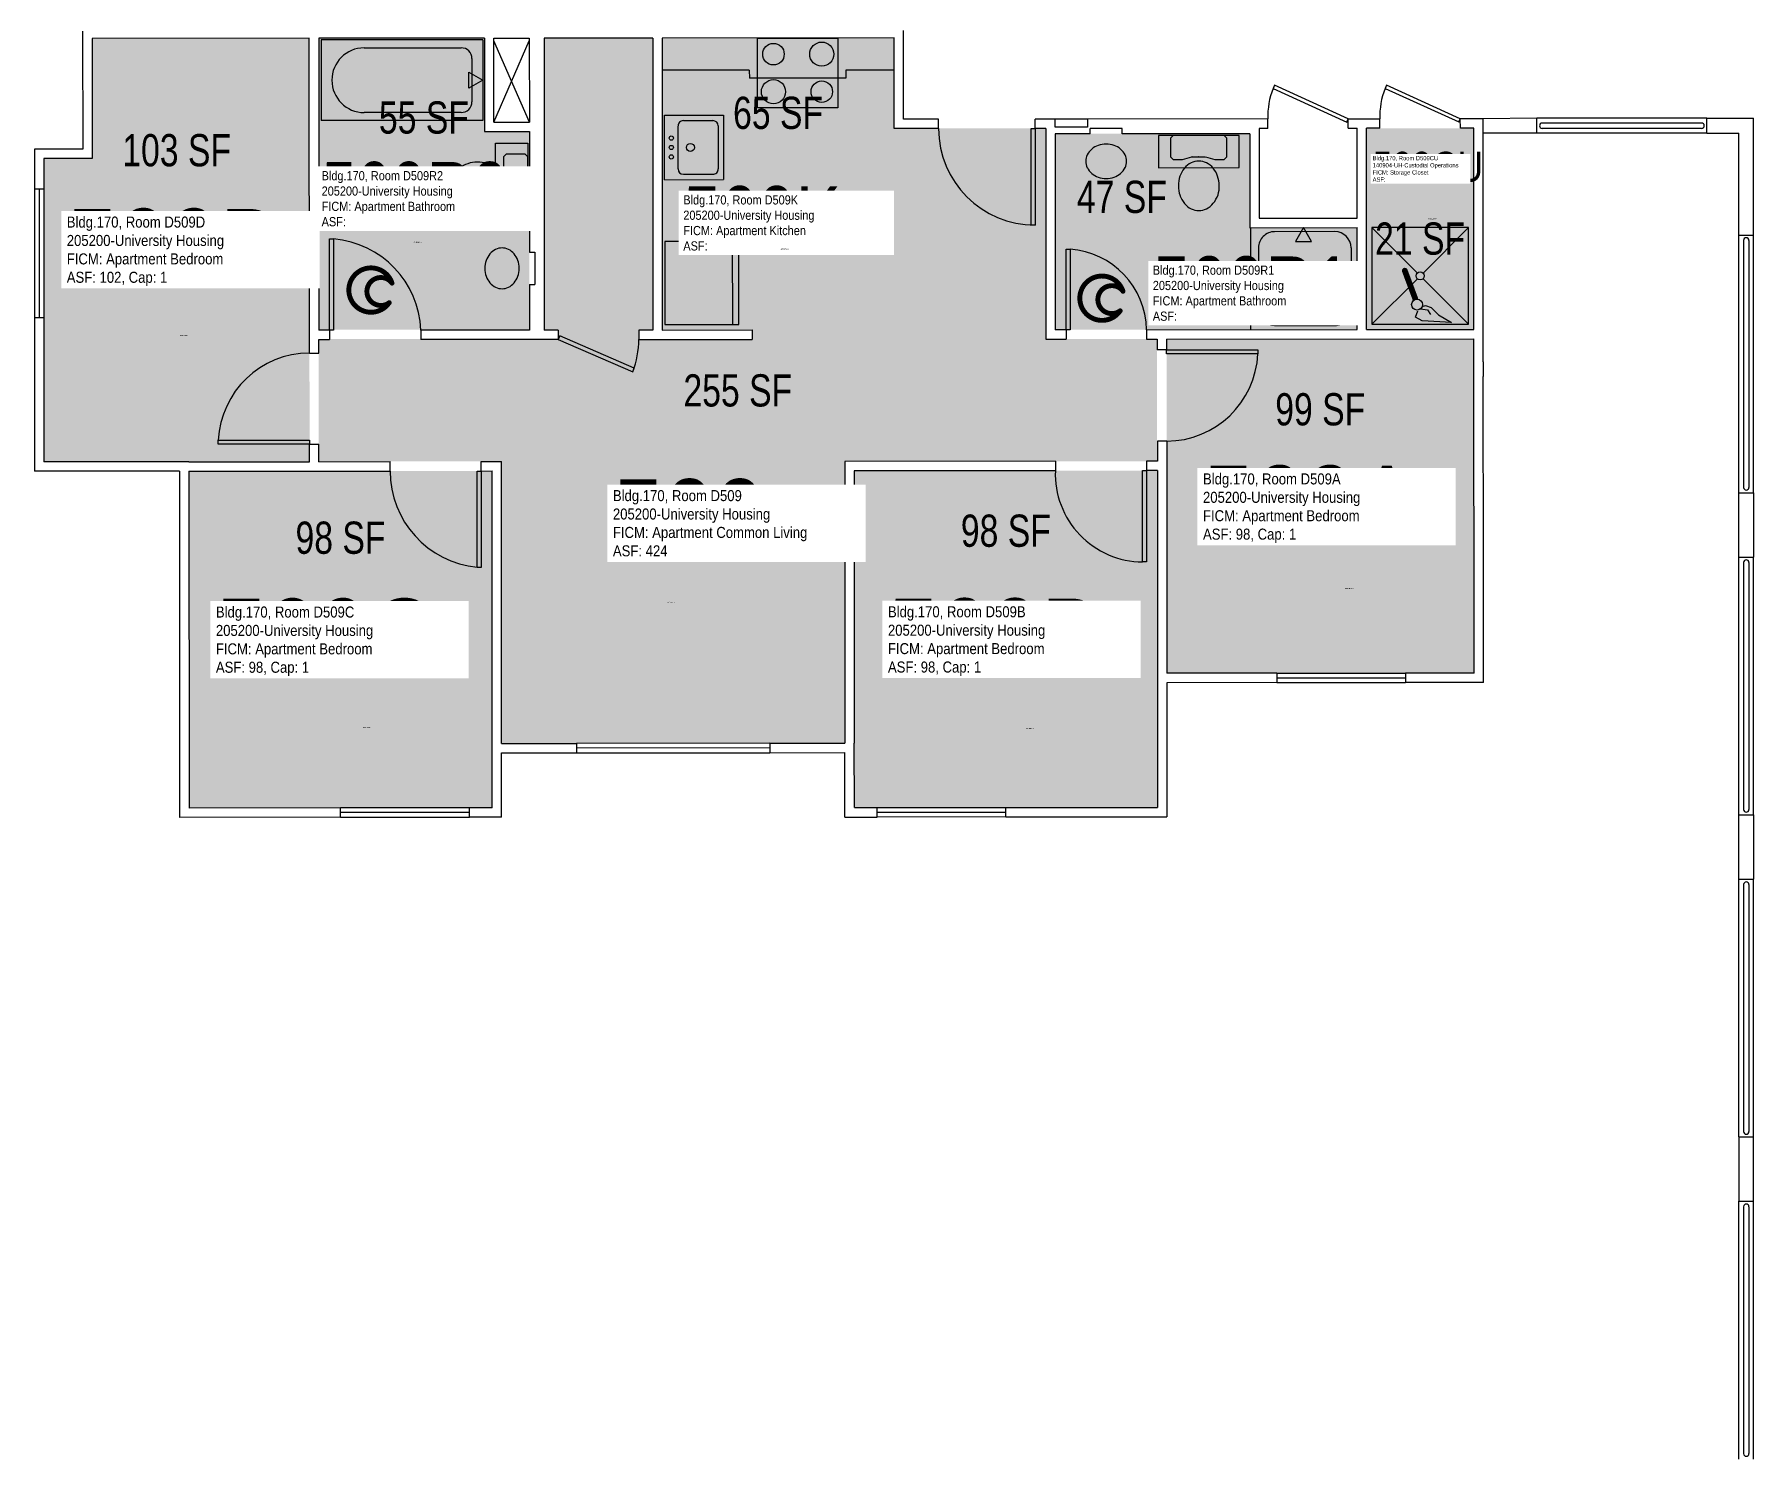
# Model space of a CAD drawing. Header units: inches. Extents: x -54 to 1917, y -52 to 2058.
# Drawn here: x 723 to 1364, y 1181 to 1711 of the extents above; entities that cross this region are included whole.
import ezdxf
from ezdxf.enums import TextEntityAlignment as Align

# ---------------------------------------------------------------- set-up
doc = ezdxf.new("R2010")
doc.units = ezdxf.units.IN
doc.header["$LTSCALE"] = 10
doc.header["$MEASUREMENT"] = 0
doc.layers.get('0').update_dxf_attribs({"linetype": 'CONTINUOUS'})
for name, color, linetype in [('A-DOOR', 2, 'CONTINUOUS'), ('A-FLOR', 3, 'CONTINUOUS'), ('A-GLAZ', 1, 'CONTINUOUS'), ('A-IDEN-ICON', 4, 'CONTINUOUS'), ('A-IDEN-RNUM', 7, 'CONTINUOUS'), ('A-IDEN-SNUM', 4, 'CONTINUOUS'), ('A-IDEN-VNUM', 4, 'CONTINUOUS'), ('A-WALL', 5, 'CONTINUOUS'), ('AREA-TEXT', 3, 'CONTINUOUS'), ('P-SANR-FIXT', 2, 'CONTINUOUS'), ('Rooms-Category-Color', 7, 'CONTINUOUS'), ('Rooms-College-Color', 7, 'CONTINUOUS'), ('Rooms-Department-Color', 7, 'CONTINUOUS'), ('Rooms-Division-Color', 7, 'CONTINUOUS'), ('Rooms-Information', 7, 'CONTINUOUS')]:
    doc.layers.add(name, color=color, linetype=linetype)
doc.styles.add('CP_AREA', font='arial.ttf', dxfattribs={"height": 15})
doc.styles.add('CP_ROOMSNUMBER', font='arial.ttf', dxfattribs={"height": 1})
doc.styles.add('CP_ROOMVNUMBER', font='arial.ttf', dxfattribs={"width": 0.85, "height": 0.075})

# ---------------------------------------------------------------- blocks, each defined once
blk = doc.blocks.new('CPCUST')
at = {"color": 0, "linetype": 'ByBlock'}
for p, q in [((0.0262, -0.0408), (0.0446, -0.0406)), ((0.0297, -0.0341), (0.0376, -0.0302)), ((0.0376, -0.0302), (0.0533, -0.0324)), ((0.0446, -0.0406), (0.0543, -0.0505)), ((0.0533, -0.0324), (0.0745, -0.0479)), ((0.0171, -0.0639), (0.02, -0.0466)), ((0.0358, -0.0705), (0.0171, -0.0639)), ((0.1117, -0.0625), (0.0358, -0.0705)), ((0.0745, -0.0479), (0.1117, -0.0625))]:
    blk.add_line(p, q, dxfattribs=at)
at = {"color": 0, "linetype": 'ByBlock', "const_width": 0.0075}
blk.add_lwpolyline([(-0.0332, 0.0481, 1), (-0.0268, 0.0519, 1)], format="xyb", close=True, dxfattribs=at)
at = {"color": 0, "linetype": 'ByBlock', "const_width": 0.015}
blk.add_lwpolyline([(-0.03, 0.05), (0.01, -0.0193)], dxfattribs=at)
at = {"color": 0, "linetype": 'ByBlock'}
blk.add_circle((0.0158, -0.0313), 0.0141, dxfattribs=at)
blk = doc.blocks.new('CPBATH')
at = {"color": 0, "linetype": 'ByBlock', "const_width": 0.0127}
for points in [[(0.0571, 0.0168, 0.861492), (-0.0551, 0, 1)], [(-0.0551, 0, 0.726902), (0.0487, -0.0337, 1)], [(0.0571, 0.0168, 0.729002), (-0.0084, -0.0042, 1)], [(-0.0084, -0.0042, 0.609468), (0.0487, -0.0337, 1)]]:
    blk.add_lwpolyline(points, format="xyb", dxfattribs=at)
at = {"color": 0, "linetype": 'ByBlock', "const_width": 0.00637}
for points in [[(0.0544, 0.0152, 1), (0.0599, 0.0184, 1)], [(0.0459, -0.0353, 1), (0.0515, -0.0321, 1)]]:
    blk.add_lwpolyline(points, format="xyb", close=True, dxfattribs=at)

msp = doc.modelspace()

# ---------------------------------------------------------------- hatches: boundary and pattern name
at = {"layer": 'Rooms-Category-Color', "true_color": 0x728ef3}
for points in [[(825.82, 1552.07), (726.82, 1552.02), (726.76, 1665.3), (744.76, 1665.3), (744.76, 1709.78), (825.74, 1709.82)], [(867.2, 1601.27), (829.2, 1601.27), (829.2, 1710.02), (890.95, 1710.02), (890.95, 1675.27), (907.7, 1675.27), (907.7, 1601.27)], [(1137.7, 1597.77), (1141.7, 1597.77), (1141.7, 1593.77), (1141.7, 1552.27), (1025.2, 1552.27), (1025.2, 1447.27), (897.2, 1447.27), (897.2, 1552.27), (829.2, 1552.27), (829.2, 1597.77), (833.2, 1597.77), (867.2, 1597.77), (918.45, 1597.77), (918.45, 1601.27), (913.2, 1601.27), (913.2, 1710.02), (953.7, 1710.02), (953.7, 1601.27), (948.45, 1601.27), (948.45, 1597.77), (990.69, 1597.77), (990.69, 1601.27), (1043.7, 1601.27), (1043.7, 1676.22), (1100.2, 1676.27), (1100.2, 1597.77)], [(1043.7, 1601.27), (957.2, 1601.27), (957.2, 1710.02), (1043.7, 1710.02)], [(1107.7, 1601.27), (1103.7, 1601.27), (1103.7, 1674.27), (1176.2, 1674.27), (1176.2, 1639.27), (1216.2, 1639.27), (1216.2, 1601.27), (1137.7, 1601.27)], [(1259.76, 1601.31), (1219.76, 1601.31), (1219.76, 1676.31), (1259.76, 1676.31)], [(1145.27, 1597.74), (1259.8, 1597.81), (1259.76, 1473.31), (1145.37, 1473.24)], [(780.9, 1423.05), (893.9, 1423.11), (893.83, 1548.61), (780.83, 1548.55)], [(1028.9, 1423.18), (1141.9, 1423.24), (1141.83, 1548.74), (1028.83, 1548.68)]]:
    msp.add_hatch(color=171, dxfattribs=at).paths.add_polyline_path(points)
at = {"layer": 'Rooms-College-Color', "true_color": 0xadadad}
for points in [[(825.82, 1552.07), (726.82, 1552.02), (726.76, 1665.3), (744.76, 1665.3), (744.76, 1709.78), (825.74, 1709.82)], [(867.2, 1601.27), (829.2, 1601.27), (829.2, 1710.02), (890.95, 1710.02), (890.95, 1675.27), (907.7, 1675.27), (907.7, 1601.27)], [(1137.7, 1597.77), (1141.7, 1597.77), (1141.7, 1593.77), (1141.7, 1552.27), (1025.2, 1552.27), (1025.2, 1447.27), (897.2, 1447.27), (897.2, 1552.27), (829.2, 1552.27), (829.2, 1597.77), (833.2, 1597.77), (867.2, 1597.77), (918.45, 1597.77), (918.45, 1601.27), (913.2, 1601.27), (913.2, 1710.02), (953.7, 1710.02), (953.7, 1601.27), (948.45, 1601.27), (948.45, 1597.77), (990.69, 1597.77), (990.69, 1601.27), (1043.7, 1601.27), (1043.7, 1676.22), (1100.2, 1676.27), (1100.2, 1597.77)], [(1043.7, 1601.27), (957.2, 1601.27), (957.2, 1710.02), (1043.7, 1710.02)], [(1107.7, 1601.27), (1103.7, 1601.27), (1103.7, 1674.27), (1176.2, 1674.27), (1176.2, 1639.27), (1216.2, 1639.27), (1216.2, 1601.27), (1137.7, 1601.27)], [(1259.76, 1601.31), (1219.76, 1601.31), (1219.76, 1676.31), (1259.76, 1676.31)], [(1145.27, 1597.74), (1259.8, 1597.81), (1259.76, 1473.31), (1145.37, 1473.24)], [(780.9, 1423.05), (893.9, 1423.11), (893.83, 1548.61), (780.83, 1548.55)], [(1028.9, 1423.18), (1141.9, 1423.24), (1141.83, 1548.74), (1028.83, 1548.68)]]:
    msp.add_hatch(color=253, dxfattribs=at).paths.add_polyline_path(points)
at = {"layer": 'Rooms-Department-Color', "true_color": 0x604aed}
for points in [[(825.82, 1552.07), (726.82, 1552.02), (726.76, 1665.3), (744.76, 1665.3), (744.76, 1709.78), (825.74, 1709.82)], [(867.2, 1601.27), (829.2, 1601.27), (829.2, 1710.02), (890.95, 1710.02), (890.95, 1675.27), (907.7, 1675.27), (907.7, 1601.27)], [(1137.7, 1597.77), (1141.7, 1597.77), (1141.7, 1593.77), (1141.7, 1552.27), (1025.2, 1552.27), (1025.2, 1447.27), (897.2, 1447.27), (897.2, 1552.27), (829.2, 1552.27), (829.2, 1597.77), (833.2, 1597.77), (867.2, 1597.77), (918.45, 1597.77), (918.45, 1601.27), (913.2, 1601.27), (913.2, 1710.02), (953.7, 1710.02), (953.7, 1601.27), (948.45, 1601.27), (948.45, 1597.77), (990.69, 1597.77), (990.69, 1601.27), (1043.7, 1601.27), (1043.7, 1676.22), (1100.2, 1676.27), (1100.2, 1597.77)], [(1043.7, 1601.27), (957.2, 1601.27), (957.2, 1710.02), (1043.7, 1710.02)], [(1107.7, 1601.27), (1103.7, 1601.27), (1103.7, 1674.27), (1176.2, 1674.27), (1176.2, 1639.27), (1216.2, 1639.27), (1216.2, 1601.27), (1137.7, 1601.27)], [(1259.76, 1601.31), (1219.76, 1601.31), (1219.76, 1676.31), (1259.76, 1676.31)], [(1145.27, 1597.74), (1259.8, 1597.81), (1259.76, 1473.31), (1145.37, 1473.24)], [(780.9, 1423.05), (893.9, 1423.11), (893.83, 1548.61), (780.83, 1548.55)], [(1028.9, 1423.18), (1141.9, 1423.24), (1141.83, 1548.74), (1028.83, 1548.68)]]:
    msp.add_hatch(color=173, dxfattribs=at).paths.add_polyline_path(points)
at = {"layer": 'Rooms-Division-Color', "true_color": 0x604aed}
for points in [[(825.82, 1552.07), (726.82, 1552.02), (726.76, 1665.3), (744.76, 1665.3), (744.76, 1709.78), (825.74, 1709.82)], [(867.2, 1601.27), (829.2, 1601.27), (829.2, 1710.02), (890.95, 1710.02), (890.95, 1675.27), (907.7, 1675.27), (907.7, 1601.27)], [(1137.7, 1597.77), (1141.7, 1597.77), (1141.7, 1593.77), (1141.7, 1552.27), (1025.2, 1552.27), (1025.2, 1447.27), (897.2, 1447.27), (897.2, 1552.27), (829.2, 1552.27), (829.2, 1597.77), (833.2, 1597.77), (867.2, 1597.77), (918.45, 1597.77), (918.45, 1601.27), (913.2, 1601.27), (913.2, 1710.02), (953.7, 1710.02), (953.7, 1601.27), (948.45, 1601.27), (948.45, 1597.77), (990.69, 1597.77), (990.69, 1601.27), (1043.7, 1601.27), (1043.7, 1676.22), (1100.2, 1676.27), (1100.2, 1597.77)], [(1043.7, 1601.27), (957.2, 1601.27), (957.2, 1710.02), (1043.7, 1710.02)], [(1107.7, 1601.27), (1103.7, 1601.27), (1103.7, 1674.27), (1176.2, 1674.27), (1176.2, 1639.27), (1216.2, 1639.27), (1216.2, 1601.27), (1137.7, 1601.27)], [(1259.76, 1601.31), (1219.76, 1601.31), (1219.76, 1676.31), (1259.76, 1676.31)], [(1145.27, 1597.74), (1259.8, 1597.81), (1259.76, 1473.31), (1145.37, 1473.24)], [(780.9, 1423.05), (893.9, 1423.11), (893.83, 1548.61), (780.83, 1548.55)], [(1028.9, 1423.18), (1141.9, 1423.24), (1141.83, 1548.74), (1028.83, 1548.68)]]:
    msp.add_hatch(color=173, dxfattribs=at).paths.add_polyline_path(points)

# ---------------------------------------------------------------- linework, layer by layer
at = {"layer": 'A-DOOR'}
for p, q in [((1185.47, 1692.3), (1184.94, 1691.15)), ((1213, 1679.78), (1185.47, 1692.3)), ((1227.22, 1692.32), (1226.69, 1691.17)), ((1254.75, 1679.8), (1227.22, 1692.32)), ((1184.94, 1691.15), (1212.48, 1678.63)), ((1226.69, 1691.17), (1254.23, 1678.66)), ((1212.48, 1678.63), (1213, 1679.78)), ((1254.23, 1678.66), (1254.75, 1679.8)), ((1094.78, 1640.22), (1094.76, 1676.22)), ((1094.76, 1676.22), (1096.26, 1676.22)), ((1096.26, 1676.22), (1096.28, 1640.22)), ((833.28, 1635.07), (834.78, 1635.07)), ((833.3, 1601.07), (833.28, 1635.07)), ((834.78, 1635.07), (834.8, 1601.07)), ((1096.28, 1640.22), (1094.78, 1640.22)), ((1107.78, 1631.22), (1109.28, 1631.22)), ((1107.8, 1601.22), (1107.78, 1631.22)), ((1109.28, 1631.22), (1109.3, 1601.22)), ((834.8, 1601.07), (833.3, 1601.07)), ((919.05, 1598.95), (918.55, 1597.62)), ((918.55, 1597.62), (946.35, 1585.58)), ((946.85, 1586.9), (919.05, 1598.95)), ((1109.3, 1601.22), (1107.8, 1601.22)), ((1145.28, 1593.74), (1179.28, 1593.76)), ((1145.28, 1592.24), (1145.28, 1593.74)), ((1179.28, 1592.26), (1145.28, 1592.24)), ((1179.28, 1593.76), (1179.28, 1592.26)), ((946.35, 1585.58), (946.85, 1586.9)), ((791.82, 1560.05), (825.82, 1560.07)), ((791.82, 1558.55), (791.82, 1560.05)), ((825.82, 1558.57), (791.82, 1558.55)), ((825.82, 1560.07), (825.82, 1558.57)), ((888.35, 1512.6), (888.33, 1548.6)), ((888.33, 1548.6), (889.83, 1548.6)), ((889.83, 1548.6), (889.85, 1512.6)), ((1136.33, 1514.74), (1136.33, 1548.74)), ((1136.33, 1548.74), (1137.83, 1548.74)), ((1137.83, 1548.74), (1137.83, 1514.74)), ((889.85, 1512.6), (888.35, 1512.6)), ((1137.83, 1514.74), (1136.33, 1514.74))]:
    msp.add_line(p, q, dxfattribs=at)
for centre, radius, start, end in [((1212.08, 1680.67), 29.09, 158.88213, 181.78348), ((1253.83, 1680.69), 29.09, 158.88213, 181.78348), ((1096.26, 1676.22), 36, 180.03137, 270.03137), ((831.79, 1599.66), 35.54, 2.30723, 85.17119), ((1107.21, 1600.7), 30.6, 1.01298, 86.11216), ((914.55, 1597.62), 34, 339.263, 0.03137), ((825.93, 1558.42), 34.15, 90.21923, 177.25918), ((1145.26, 1593.8), 34.06, 270.10648, 357.41328), ((891.83, 1548.61), 36, 180.03137, 264.45214), ((1136.53, 1547.48), 32.74, 177.82121, 269.6572)]:
    msp.add_arc(centre, radius, start, end, dxfattribs=at)
at = {"layer": 'A-FLOR'}
for p, q in [((907.76, 1678.61), (894.49, 1708.86)), ((894.51, 1678.61), (907.74, 1708.86)), ((1344.66, 1678.26), (1285.28, 1678.24)), ((1344.66, 1676.26), (1285.28, 1676.24)), ((1360.31, 1634.51), (1360.32, 1542.51)), ((1362.31, 1634.51), (1362.32, 1542.51)), ((1360.32, 1514.51), (1360.32, 1422.51)), ((1362.32, 1514.51), (1362.32, 1422.51)), ((1360.32, 1394.51), (1360.32, 1302.51)), ((1362.32, 1394.51), (1362.32, 1302.51)), ((1360.32, 1274.51), (1360.32, 1182.51)), ((1362.32, 1274.51), (1362.32, 1182.51))]:
    msp.add_line(p, q, dxfattribs=at)
at = {"layer": 'A-FLOR', "extrusion": (-2.97364e-05, -1.25264e-08, 1)}
for centre, start, end in [((1285.28, 1677.24, -0.04), 90.02414, 270.02414), ((1344.66, 1677.26, -0.04), 270.02414, 90.02414)]:
    msp.add_arc(centre, 1, start, end, dxfattribs=at)
at = {"layer": 'A-FLOR'}
for centre, start, end in [((1361.31, 1634.51), 0.00104, 180.00104), ((1361.32, 1542.51), 180.00104, 0.00104), ((1361.32, 1514.51), 0.00104, 180.00104), ((1361.32, 1422.51), 180.00104, 0.00104), ((1361.32, 1394.51), 0.00104, 180.00104), ((1361.32, 1302.51), 180.00104, 0.00104), ((1361.32, 1274.51), 0.00104, 180.00104), ((1361.32, 1182.51), 180.00104, 0.00104)]:
    msp.add_arc(centre, 1, start, end, dxfattribs=at)
at = {"layer": 'A-GLAZ'}
for p, q in [((723.27, 1653.76), (723.29, 1605.76)), ((725.02, 1653.76), (725.04, 1605.76)), ((726.77, 1653.77), (726.79, 1605.77)), ((1186.37, 1473.27), (1234.37, 1473.29)), ((1186.37, 1471.52), (1234.37, 1471.54)), ((1186.37, 1469.77), (1234.37, 1469.79)), ((997.38, 1447.16), (925.38, 1447.12)), ((997.38, 1445.41), (925.38, 1445.37)), ((925.38, 1443.62), (997.38, 1443.66)), ((885.4, 1423.1), (837.4, 1423.08)), ((1037.4, 1423.19), (1085.4, 1423.21)), ((885.4, 1421.35), (837.4, 1421.33)), ((837.4, 1419.58), (885.4, 1419.6)), ((1037.4, 1421.44), (1085.4, 1421.46)), ((1085.4, 1419.71), (1037.4, 1419.69))]:
    msp.add_line(p, q, dxfattribs=at)
at = {"layer": 'A-WALL'}
for p, q in [((741.24, 1712.52), (741.26, 1668.52)), ((1047.25, 1679.69), (1047.24, 1712.69)), ((825.74, 1709.82), (744.74, 1709.78)), ((744.74, 1709.78), (744.76, 1665.03)), ((825.8, 1592.57), (825.74, 1709.82)), ((890.99, 1709.86), (829.24, 1709.82)), ((829.24, 1709.82), (829.3, 1601.07)), ((890.99, 1709.86), (891.01, 1675.11)), ((894.49, 1709.86), (907.74, 1709.86)), ((894.51, 1678.61), (894.49, 1709.86)), ((907.74, 1709.86), (907.76, 1678.61)), ((953.74, 1709.89), (913.24, 1709.87)), ((913.24, 1709.87), (913.3, 1601.12)), ((953.74, 1709.89), (953.8, 1601.14)), ((1043.74, 1709.94), (957.24, 1709.89)), ((957.24, 1709.89), (957.3, 1601.14)), ((1043.76, 1676.19), (1043.74, 1709.94)), ((1060.25, 1679.7), (1047.25, 1679.69)), ((1060.26, 1676.2), (1060.25, 1679.7)), ((1103.75, 1679.72), (1096.25, 1679.72)), ((1096.26, 1676.22), (1096.25, 1679.72)), ((1115.75, 1679.73), (1103.75, 1679.72)), ((1103.76, 1676.73), (1103.75, 1679.72)), ((1183, 1679.77), (1115.75, 1679.73)), ((1115.75, 1679.73), (1115.76, 1676.73)), ((1183.01, 1676.27), (1183, 1679.77)), ((1213, 1679.78), (1224.75, 1679.79)), ((1213.01, 1676.28), (1213, 1679.78)), ((1224.76, 1676.29), (1224.75, 1679.79)), ((1263.25, 1679.81), (1254.75, 1679.8)), ((1254.76, 1676.3), (1254.75, 1679.8)), ((1283.28, 1680.01), (1263.25, 1679.81)), ((1263.26, 1674.31), (1263.25, 1679.81)), ((1283.28, 1674.51), (1283.28, 1680.01)), ((1346.66, 1680.01), (1283.28, 1680.01)), ((1346.66, 1674.51), (1346.66, 1680.01)), ((1346.66, 1680.01), (1364.06, 1680.01)), ((1364.06, 1636.51), (1364.06, 1680.01)), ((891.01, 1675.11), (907.76, 1675.11)), ((894.51, 1678.61), (907.76, 1678.61)), ((907.76, 1675.11), (907.78, 1630.11)), ((1060.26, 1676.2), (1043.76, 1676.19)), ((1100.26, 1676.22), (1096.26, 1676.22)), ((1100.26, 1676.22), (1100.3, 1597.72)), ((1115.76, 1676.73), (1103.76, 1676.72)), ((1116.76, 1674.23), (1103.76, 1674.22)), ((1103.76, 1674.22), (1103.8, 1601.22)), ((1128.76, 1676.24), (1116.76, 1676.23)), ((1116.76, 1674.23), (1116.76, 1676.23)), ((1128.76, 1674.24), (1128.76, 1676.24)), ((1176.26, 1674.26), (1128.76, 1674.24)), ((1176.26, 1674.26), (1176.28, 1639.26)), ((1183.01, 1676.27), (1179.76, 1676.26)), ((1179.76, 1676.26), (1179.77, 1642.76)), ((1213.01, 1676.28), (1216.26, 1676.28)), ((1216.27, 1642.78), (1216.26, 1676.28)), ((1224.76, 1676.29), (1219.76, 1676.29)), ((1219.8, 1601.29), (1219.76, 1676.29)), ((1259.76, 1676.31), (1254.76, 1676.3)), ((1259.8, 1601.31), (1259.76, 1676.31)), ((1283.28, 1674.51), (1263.25, 1674.51)), ((1263.3, 1589.31), (1263.26, 1674.31)), ((1346.66, 1674.51), (1283.28, 1674.51)), ((1346.66, 1674.51), (1358.56, 1674.51)), ((1358.56, 1636.51), (1358.56, 1674.51)), ((741.26, 1668.52), (723.26, 1668.51)), ((723.26, 1668.51), (723.27, 1653.76)), ((744.76, 1665.03), (726.76, 1665.02)), ((726.76, 1665.02), (726.77, 1653.77)), ((723.27, 1653.76), (726.77, 1653.77)), ((1179.77, 1642.76), (1216.27, 1642.78)), ((1176.28, 1639.26), (1216.28, 1639.28)), ((1216.3, 1601.28), (1216.28, 1639.28)), ((1358.56, 1636.51), (1364.06, 1636.51)), ((1358.57, 1540.51), (1358.56, 1636.51)), ((1364.07, 1540.51), (1364.06, 1636.51)), ((907.78, 1630.11), (909.78, 1630.12)), ((909.78, 1630.12), (909.79, 1618.12)), ((907.79, 1618.11), (909.79, 1618.12)), ((907.79, 1618.11), (907.8, 1601.11)), ((723.29, 1605.76), (726.79, 1605.77)), ((723.29, 1605.76), (723.33, 1548.51)), ((726.79, 1605.77), (726.82, 1552.02)), ((833.3, 1601.07), (829.3, 1601.07)), ((829.3, 1592.57), (829.3, 1597.57)), ((829.3, 1597.57), (833.3, 1597.57)), ((833.3, 1601.07), (833.3, 1597.57)), ((833.3, 1601.07), (833.3, 1597.57)), ((907.8, 1601.11), (867.3, 1601.09)), ((867.3, 1601.09), (867.3, 1597.59)), ((918.55, 1597.62), (867.3, 1597.59)), ((918.55, 1601.12), (913.3, 1601.12)), ((918.55, 1601.12), (918.55, 1597.62)), ((953.8, 1601.14), (948.55, 1601.14)), ((948.55, 1601.14), (948.55, 1597.64)), ((948.55, 1597.64), (990.79, 1597.66)), ((957.3, 1601.14), (990.79, 1601.16)), ((990.79, 1601.16), (990.79, 1597.66)), ((1100.3, 1597.72), (1107.8, 1597.72)), ((1107.8, 1601.22), (1103.8, 1601.22)), ((1107.8, 1601.22), (1107.8, 1597.72)), ((1137.8, 1601.24), (1216.3, 1601.28)), ((1137.8, 1601.24), (1137.8, 1597.74)), ((1137.8, 1597.74), (1141.8, 1597.74)), ((1141.8, 1597.74), (1141.8, 1593.74)), ((1145.27, 1597.74), (1259.8, 1597.81)), ((1145.27, 1597.74), (1145.28, 1593.74)), ((1219.8, 1601.29), (1259.8, 1601.31)), ((1259.87, 1473.31), (1259.8, 1597.81)), ((825.8, 1592.57), (829.3, 1592.57)), ((1145.28, 1593.74), (1141.8, 1593.74)), ((1263.26, 1589.31), (1263.26, 1583.81)), ((1263.35, 1511.81), (1263.31, 1583.81)), ((825.82, 1558.57), (829.32, 1558.57)), ((825.82, 1552.07), (825.82, 1558.57)), ((829.32, 1552.07), (829.32, 1558.57)), ((1145.32, 1559.74), (1141.82, 1559.74)), ((1141.82, 1559.74), (1141.82, 1552.24)), ((1145.32, 1559.74), (1145.37, 1473.24)), ((780.82, 1552.05), (726.82, 1552.02)), ((780.82, 1552.05), (825.82, 1552.07)), ((829.32, 1552.07), (855.82, 1552.09)), ((855.83, 1548.59), (855.82, 1552.09)), ((889.82, 1552.1), (897.32, 1552.11)), ((889.83, 1548.6), (889.82, 1552.1)), ((897.38, 1447.11), (897.32, 1552.11)), ((1103.82, 1552.22), (1025.32, 1552.18)), ((1025.32, 1552.18), (1025.38, 1447.18)), ((1103.82, 1552.22), (1103.83, 1548.72)), ((1137.82, 1552.24), (1137.83, 1548.74)), ((1141.82, 1552.24), (1137.82, 1552.24)), ((777.33, 1548.54), (723.33, 1548.51)), ((777.33, 1548.54), (777.4, 1419.54)), ((780.83, 1548.55), (855.83, 1548.59)), ((780.83, 1548.55), (780.9, 1423.05)), ((889.83, 1548.6), (893.83, 1548.61)), ((893.88, 1446.11), (893.83, 1548.61)), ((1103.83, 1548.72), (1028.83, 1548.68)), ((1028.83, 1548.68), (1028.88, 1447.18)), ((1141.83, 1548.74), (1137.83, 1548.74)), ((1141.83, 1548.74), (1141.87, 1469.74)), ((1358.57, 1516.51), (1358.57, 1540.51)), ((1358.57, 1540.51), (1364.07, 1540.51)), ((1364.07, 1540.51), (1364.07, 1516.51)), ((1358.57, 1516.51), (1364.07, 1516.51)), ((1358.57, 1420.51), (1358.57, 1516.51)), ((1364.07, 1420.51), (1364.07, 1516.51)), ((1263.26, 1511.81), (1263.26, 1506.31)), ((1263.37, 1473.31), (1263.35, 1506.31)), ((1263.26, 1475.31), (1263.26, 1469.81)), ((1141.87, 1469.74), (1141.9, 1423.24)), ((1186.37, 1473.27), (1145.37, 1473.24)), ((1186.37, 1469.77), (1145.37, 1469.74)), ((1145.37, 1469.74), (1145.4, 1419.74)), ((1186.37, 1473.27), (1186.37, 1469.77)), ((1259.87, 1473.31), (1234.37, 1473.29)), ((1234.37, 1473.29), (1234.37, 1469.79)), ((1263.37, 1469.81), (1234.37, 1469.79)), ((893.9, 1423.11), (893.88, 1446.11)), ((897.38, 1447.11), (925.38, 1447.12)), ((897.38, 1443.61), (925.38, 1443.62)), ((897.4, 1419.61), (897.38, 1443.61)), ((925.38, 1447.12), (925.38, 1443.62)), ((997.38, 1447.16), (1025.38, 1447.18)), ((997.38, 1447.16), (997.38, 1443.66)), ((997.38, 1443.66), (1025.38, 1443.68)), ((1025.4, 1419.68), (1025.38, 1443.68)), ((1028.9, 1423.18), (1028.88, 1447.18)), ((837.4, 1423.08), (780.9, 1423.05)), ((837.4, 1419.58), (837.4, 1423.08)), ((893.9, 1423.11), (885.4, 1423.1)), ((885.4, 1419.6), (885.4, 1423.1)), ((1028.9, 1423.18), (1037.4, 1423.19)), ((1037.4, 1419.69), (1037.4, 1423.19)), ((1085.4, 1423.21), (1141.9, 1423.24)), ((1085.4, 1419.71), (1085.4, 1423.21)), ((837.4, 1419.58), (777.4, 1419.54)), ((897.4, 1419.61), (885.4, 1419.6)), ((1025.4, 1419.68), (1037.4, 1419.69)), ((1085.4, 1419.71), (1145.4, 1419.74)), ((1358.57, 1420.51), (1364.07, 1420.51)), ((1358.57, 1396.51), (1358.57, 1420.51)), ((1364.07, 1420.51), (1364.07, 1396.51)), ((1358.57, 1396.51), (1364.07, 1396.51)), ((1358.57, 1300.51), (1358.57, 1396.51)), ((1364.07, 1300.51), (1364.07, 1396.51)), ((1358.57, 1300.51), (1364.07, 1300.51)), ((1358.57, 1300.51), (1358.57, 1276.51)), ((1364.07, 1276.51), (1364.07, 1300.51)), ((1358.57, 1180.51), (1358.57, 1276.51)), ((1358.57, 1276.51), (1364.07, 1276.51)), ((1364.07, 1180.51), (1364.07, 1276.51))]:
    msp.add_line(p, q, dxfattribs=at)
at = {"layer": 'A-WALL', "extrusion": (-8.18915e-05, -0.000215689, 1)}
msp.add_line((1263.25, 1674.31), (1263.25, 1674.51), dxfattribs=at)
at = {"layer": 'P-SANR-FIXT'}
for p, q in [((890.36, 1709.23), (830.11, 1709.2)), ((830.11, 1709.2), (830.13, 1679.2)), ((846.18, 1706.26), (882.33, 1706.28)), ((890.36, 1709.23), (890.38, 1679.23)), ((992.74, 1709.91), (1022.74, 1709.93)), ((992.75, 1683.91), (992.74, 1709.91)), ((1022.74, 1709.93), (1022.75, 1683.93)), ((886.35, 1702.26), (886.36, 1686.19)), ((885.17, 1697.23), (890.37, 1694.23)), ((885.18, 1691.23), (885.17, 1697.23)), ((890.37, 1694.23), (885.18, 1691.23)), ((989.74, 1697.91), (957.24, 1697.89)), ((989.74, 1697.91), (989.75, 1694.91)), ((1025.75, 1694.93), (989.75, 1694.91)), ((1043.74, 1697.94), (1025.74, 1697.93)), ((1025.74, 1697.93), (1025.75, 1694.93)), ((890.38, 1679.23), (830.13, 1679.2)), ((882.34, 1682.18), (846.19, 1682.16)), ((958.16, 1681.14), (980.16, 1681.15)), ((958.17, 1657.14), (958.16, 1681.14)), ((965.16, 1679.15), (976.16, 1679.15)), ((980.16, 1681.15), (980.17, 1657.15)), ((1022.75, 1683.93), (992.75, 1683.91)), ((963.17, 1661.14), (963.16, 1677.14)), ((978.16, 1677.15), (978.17, 1661.15)), ((1172.26, 1673.63), (1142.26, 1673.62)), ((1142.26, 1673.62), (1142.26, 1661.62)), ((1147.76, 1673.62), (1146.76, 1672.62)), ((1146.76, 1672.62), (1146.76, 1665.62)), ((1166.76, 1673.63), (1147.76, 1673.62)), ((1167.64, 1672.75), (1166.76, 1673.63)), ((1172.26, 1661.63), (1172.26, 1673.63)), ((895.15, 1640.77), (895.13, 1670.77)), ((895.13, 1670.77), (907.13, 1670.77)), ((899.14, 1666.61), (898.26, 1665.73)), ((906.14, 1666.61), (899.14, 1666.61)), ((907.14, 1665.61), (906.14, 1666.61)), ((907.13, 1670.77), (907.15, 1640.77)), ((1167.76, 1665.81), (1167.76, 1672.46)), ((898.14, 1665.44), (898.14, 1662.11)), ((898.14, 1662.11), (899.14, 1658.61)), ((907.15, 1646.61), (907.14, 1665.61)), ((1142.26, 1661.62), (1172.26, 1661.63)), ((1146.76, 1665.62), (1147.64, 1664.74)), ((1147.94, 1664.62), (1151.26, 1664.62)), ((1151.26, 1664.62), (1154.71, 1665.61)), ((1154.82, 1665.62), (1159.7, 1665.63)), ((1159.82, 1665.61), (1163.26, 1664.63)), ((1163.26, 1664.63), (1166.76, 1664.63)), ((1166.76, 1664.63), (1167.64, 1665.51)), ((899.14, 1653.61), (898.16, 1650.17)), ((899.14, 1658.61), (899.14, 1653.61)), ((958.17, 1657.14), (980.17, 1657.15)), ((965.17, 1659.15), (976.17, 1659.15)), ((898.15, 1650.05), (898.15, 1646.61)), ((907.15, 1640.77), (895.15, 1640.77)), ((898.15, 1646.61), (899.03, 1645.73)), ((899.32, 1645.61), (905.97, 1645.61)), ((906.27, 1645.74), (907.15, 1646.61)), ((985.77, 1634.16), (958.27, 1634.14)), ((958.27, 1634.14), (958.29, 1603.14)), ((983.54, 1603.16), (983.52, 1634.16)), ((985.79, 1603.16), (985.77, 1634.16)), ((1176.67, 1601.26), (1176.65, 1639.26)), ((1208.03, 1637.78), (1185.53, 1637.77)), ((1196.28, 1639.27), (1193.28, 1634.07)), ((1193.28, 1634.07), (1199.28, 1634.08)), ((1199.28, 1634.08), (1196.28, 1639.27)), ((1257.78, 1639.31), (1221.78, 1639.29)), ((1221.78, 1639.29), (1221.8, 1603.29)), ((1238.73, 1622.36), (1221.78, 1639.29)), ((1240.85, 1622.36), (1257.78, 1639.31)), ((1257.8, 1603.31), (1257.78, 1639.31)), ((1179.53, 1631.76), (1179.54, 1608.76)), ((1214.03, 1631.78), (1214.04, 1608.78)), ((1221.8, 1603.29), (1238.73, 1620.24)), ((1257.8, 1603.31), (1240.85, 1620.24)), ((958.29, 1603.14), (985.79, 1603.16)), ((1185.55, 1602.77), (1208.05, 1602.78)), ((1221.8, 1603.29), (1257.8, 1603.31))]:
    msp.add_line(p, q, dxfattribs=at)
for centre, radius in [((998.74, 1703.91), 4), ((1016.74, 1703.92), 4.5), ((998.75, 1689.91), 4.5), ((1016.75, 1689.92), 4), ((960.66, 1672.64), 0.791), ((960.66, 1669.14), 0.791), ((960.67, 1665.64), 0.791), ((967.79, 1669.15), 1.5), ((1239.79, 1621.3), 1.5)]:
    msp.add_circle(centre, radius, dxfattribs=at)
for centre, radius, start, end in [((846.19, 1694.21), 12.05, 90.03137, 270.03137), ((882.33, 1702.26), 4.02, 0.03137, 90.03137), ((882.34, 1686.19), 4.02, 270.03137, 0.03137), ((965.16, 1677.15), 2, 90.03137, 180.03137), ((976.16, 1677.15), 2, 0.03137, 90.03137), ((1167.34, 1672.46), 0.418, 0.03137, 45.03137), ((1120.58, 1664.01), 5.42, 153.83979, 180.03137), ((1121.64, 1663.49), 6.59, 130.13228, 153.83979), ((1122.32, 1662.68), 7.65, 109.26073, 130.13228), ((1122.76, 1661.41), 9, 90.03137, 109.26073), ((1122.76, 1661.41), 9, 70.80202, 90.03137), ((1123.21, 1662.68), 7.65, 49.93047, 70.80202), ((1123.89, 1663.49), 6.59, 26.22296, 49.93047), ((1124.94, 1664.01), 5.42, 0.03137, 26.22296), ((886.86, 1655.39), 7.89, 129.50383, 153.33018), ((887.78, 1654.28), 9.33, 108.86676, 129.50383), ((888.38, 1652.53), 11.18, 90.03137, 108.86676), ((888.38, 1652.53), 11.18, 71.19599, 90.03137), ((888.98, 1654.28), 9.33, 50.55891, 71.19599), ((889.89, 1655.39), 7.89, 26.73256, 50.55891), ((898.56, 1665.44), 0.418, 135.03137, 180.03137), ((965.17, 1661.15), 2, 180.03137, 270.03137), ((976.17, 1661.15), 2, 270.03137, 0.03137), ((1120.58, 1664.01), 5.42, 180.03137, 206.22296), ((1121.64, 1664.53), 6.59, 206.22296, 229.93047), ((1123.89, 1664.53), 6.59, 310.13228, 333.83979), ((1124.94, 1664.01), 5.42, 333.83979, 0.03137), ((1147.94, 1665.04), 0.418, 225.03137, 270.03137), ((1159.09, 1655.46), 9.33, 140.55891, 161.19599), ((1157.98, 1656.38), 7.89, 116.73256, 140.55891), ((1157.27, 1657.79), 6.3, 90.03137, 116.73256), ((1154.82, 1665.21), 0.418, 90.03137, 105.97677), ((1157.2, 1665.21), 0.418, 74.08598, 90.03137), ((1157.27, 1657.79), 6.3, 63.33018, 90.03137), ((1156.56, 1656.38), 7.89, 39.50383, 63.33018), ((1155.44, 1655.46), 9.33, 18.86676, 39.50383), ((1167.34, 1665.81), 0.418, 315.03137, 0.03137), ((885.45, 1656.1), 6.3, 153.33018, 180.03137), ((885.45, 1656.1), 6.3, 180.03137, 206.73256), ((891.31, 1656.11), 6.3, 0.03137, 26.73256), ((891.31, 1656.11), 6.3, 333.33018, 0.03137), ((898.72, 1656.67), 0.418, 344.08598, 0.03137), ((1122.32, 1665.34), 7.65, 229.93047, 250.80202), ((1122.76, 1666.61), 9, 250.80202, 270.03137), ((1122.76, 1666.61), 9, 270.03137, 289.26073), ((1123.21, 1665.34), 7.65, 289.26073, 310.13228), ((1160.85, 1654.86), 11.18, 161.19599, 180.03137), ((1160.85, 1654.86), 11.18, 180.03137, 198.86676), ((1153.69, 1654.86), 11.18, 0.03137, 18.86676), ((1156.34, 1654.3), 8.55, 341.19599, 3.80681), ((886.86, 1656.81), 7.89, 206.73256, 230.55891), ((888.36, 1658.63), 10.24, 230.55891, 251.19599), ((887.81, 1657.03), 8.55, 251.19599, 273.80681), ((888.37, 1659.68), 11.18, 270.03137, 288.86676), ((888.97, 1657.93), 9.33, 288.86676, 309.50383), ((889.89, 1656.82), 7.89, 309.50383, 333.33018), ((1159.09, 1654.26), 9.33, 198.86676, 219.50383), ((1157.98, 1653.35), 7.89, 219.50383, 243.33018), ((1156.56, 1653.35), 7.89, 296.73256, 320.55891), ((1154.74, 1654.84), 10.24, 320.55891, 341.19599), ((899.32, 1646.03), 0.418, 225.03137, 270.03137), ((905.97, 1646.03), 0.418, 270.03137, 315.03137), ((1157.27, 1651.93), 6.3, 243.33018, 270.03137), ((1157.27, 1651.93), 6.3, 270.03137, 296.73256), ((1185.53, 1631.77), 6, 90.03137, 180.03137), ((1208.03, 1631.78), 6, 0.03137, 90.03137), ((898.89, 1624.55), 7.65, 139.93047, 160.80202), ((898.08, 1625.24), 6.59, 116.22296, 139.93047), ((897.56, 1626.29), 5.42, 90.03137, 116.22296), ((897.56, 1626.29), 5.42, 63.83979, 90.03137), ((897.04, 1625.24), 6.59, 40.13228, 63.83979), ((896.23, 1624.55), 7.65, 19.26073, 40.13228), ((900.16, 1624.11), 9, 160.80202, 180.03137), ((900.16, 1624.11), 9, 180.03137, 199.26073), ((894.96, 1624.11), 9, 0.03137, 19.26073), ((894.96, 1624.11), 9, 340.80202, 0.03137), ((898.89, 1623.67), 7.65, 199.26073, 220.13228), ((898.08, 1622.98), 6.59, 220.13228, 243.83979), ((897.56, 1621.93), 5.42, 243.83979, 270.03137), ((897.56, 1621.93), 5.42, 270.03137, 296.22296), ((897.04, 1622.98), 6.59, 296.22296, 319.93047), ((896.23, 1623.66), 7.65, 319.93047, 340.80202), ((1185.54, 1608.77), 6, 180.03137, 270.03137), ((1208.04, 1608.78), 6, 270.03137, 0.03137)]:
    msp.add_arc(centre, radius, start, end, dxfattribs=at)

# ---------------------------------------------------------------- block references
at = {"layer": 'A-IDEN-ICON'}
for name, p, xscale, yscale, zscale, rotation in [('CPBATH', (848.4, 1616.01), 144.0000000054818, 144.0000000054818, 144.0000000054818, 1.252884216708593), ('CPBATH', (1120.86, 1612.98), 144.0000000054818, 144.0000000054818, 144.0000000054818, 1.252884216708593), ('CPCUST', (1237.13, 1615.42), 144.0000000047988, 144.0000000047988, 144.0000000047988, 350.4938025657615)]:
    msp.add_blockref(name, p, dxfattribs=dict(at, xscale=xscale, yscale=yscale, zscale=zscale, rotation=rotation))

# ---------------------------------------------------------------- texts
at = {"layer": 'A-IDEN-RNUM', "style": 'CP_ROOMSNUMBER'}
for s, p in [('0509-CU', (1242.76, 1642.41)), ('0509-R2', (864.61, 1633.72)), ('0509-K0', (1001.46, 1631.05)), ('0509-R1', (1144.04, 1622.5)), ('0509-D0', (777.57, 1598.86)), ('0509-00', (959.01, 1499.5)), ('0509-A0', (1211.92, 1504.61)), ('0509-C0', (845.9, 1452.81)), ('0509-B0', (1092.98, 1452.49))]:
    msp.add_text(s, height=0.36, dxfattribs=at).set_placement(p)
at = {"layer": 'A-IDEN-SNUM', "style": 'CP_ROOMSNUMBER'}
for s, p in [('1700D509CU', (1242.76, 1642.41)), ('1700D509R2', (864.61, 1633.72)), ('1700D509K0', (1001.46, 1631.05)), ('1700D509R1', (1144.04, 1622.5)), ('1700D509D0', (777.57, 1598.86)), ('1700D50900', (959.01, 1499.5)), ('1700D509A0', (1211.92, 1504.61)), ('1700D509C0', (845.9, 1452.81)), ('1700D509B0', (1092.98, 1452.49))]:
    msp.add_text(s, height=0.36, dxfattribs=at).set_placement(p)
at = {"layer": 'A-IDEN-VNUM', "style": 'CP_ROOMVNUMBER'}
for s, height, width, p in [('509CU', 11.143, 0.85, (1222.08, 1656.39)), ('509R2', 24, 0.7, (830.33, 1639.72)), ('509K', 24, 0.75, (965.14, 1630.71)), ('509D', 28.8, 0.85, (735.33, 1617.48)), ('509R1', 24, 0.75, (1140.13, 1604.53)), ('509A', 28.8, 0.85, (1158.84, 1521.79)), ('509', 28.8, 0.85, (938.89, 1516.75)), ('509C', 28.8, 0.85, (790.91, 1472.19)), ('509B', 28.8, 0.85, (1041.41, 1472.28))]:
    msp.add_text(s, height=height, dxfattribs=dict(at, width=width)).set_placement(p)
at = {"layer": 'AREA-TEXT', "style": 'CP_AREA', "width": 0.75}
for s, p in [('55 SF', (868.45, 1680.31)), ('65 SF', (1000.45, 1682.05)), ('103 SF', (776.29, 1668.13)), ('47 SF', (1128.61, 1650.75)), ('21 SF', (1239.76, 1635.2)), ('255 SF', (985.45, 1578.64)), ('99 SF', (1202.54, 1571.6)), ('98 SF', (1085.36, 1526.37)), ('98 SF', (837.36, 1523.76))]:
    msp.add_text(s, height=12, dxfattribs=at).set_placement(p, align=Align.MIDDLE_CENTER)

# ---------------------------------------------------------------- next in the draw order: texts
at = {"layer": 'Rooms-Information', "attachment_point": 7, "style": 'CP_ROOMVNUMBER', "bg_fill": 3, "box_fill_scale": 1.5, "bg_fill_color": 256, "bg_fill_true_color": 13158600, "bg_fill_transparency": 0}
for s, insert, char_height, width in [('Bldg.170, Room D509CU^M^J140904-UH-Custodial Operations^M^JFICM: Storage Closet^M^JASF: ', (1222.08, 1656.39), 1.5919, 35.6584), ('Bldg.170, Room D509K^M^J205200-University Housing^M^JFICM: Apartment Kitchen^M^JASF: ', (965.14, 1630.71), 3.4286, 76.8), ('Bldg.170, Room D509D^M^J205200-University Housing^M^JFICM: Apartment Bedroom^M^JASF: 102, Cap: 1', (735.33, 1617.48), 4.1143, 92.16), ('Bldg.170, Room D509R1^M^J205200-University Housing^M^JFICM: Apartment Bathroom^M^JASF: ', (1140.13, 1604.53), 3.4286, 76.8), ('Bldg.170, Room D509A^M^J205200-University Housing^M^JFICM: Apartment Bedroom^M^JASF: 98, Cap: 1', (1158.84, 1521.79), 4.1143, 92.16), ('Bldg.170, Room D509^M^J205200-University Housing^M^JFICM: Apartment Common Living^M^JASF: 424', (938.89, 1516.75), 4.1143, 92.16), ('Bldg.170, Room D509C^M^J205200-University Housing^M^JFICM: Apartment Bedroom^M^JASF: 98, Cap: 1', (790.91, 1472.19), 4.1143, 92.16), ('Bldg.170, Room D509B^M^J205200-University Housing^M^JFICM: Apartment Bedroom^M^JASF: 98, Cap: 1', (1041.41, 1472.28), 4.1143, 92.16)]:
    msp.add_mtext(s, dxfattribs=dict(at, insert=insert, char_height=char_height, width=width))

# ---------------------------------------------------------------- next in the draw order: texts
at = {"layer": 'Rooms-Information', "insert": (830.33, 1639.72), "char_height": 3.4286, "width": 76.8, "attachment_point": 7, "style": 'CP_ROOMVNUMBER', "bg_fill": 3, "box_fill_scale": 1.5, "bg_fill_color": 256, "bg_fill_true_color": 13158600, "bg_fill_transparency": 0}
msp.add_mtext('Bldg.170, Room D509R2^M^J205200-University Housing^M^JFICM: Apartment Bathroom^M^JASF: ', dxfattribs=at)

doc.saveas('drawing.dxf')
